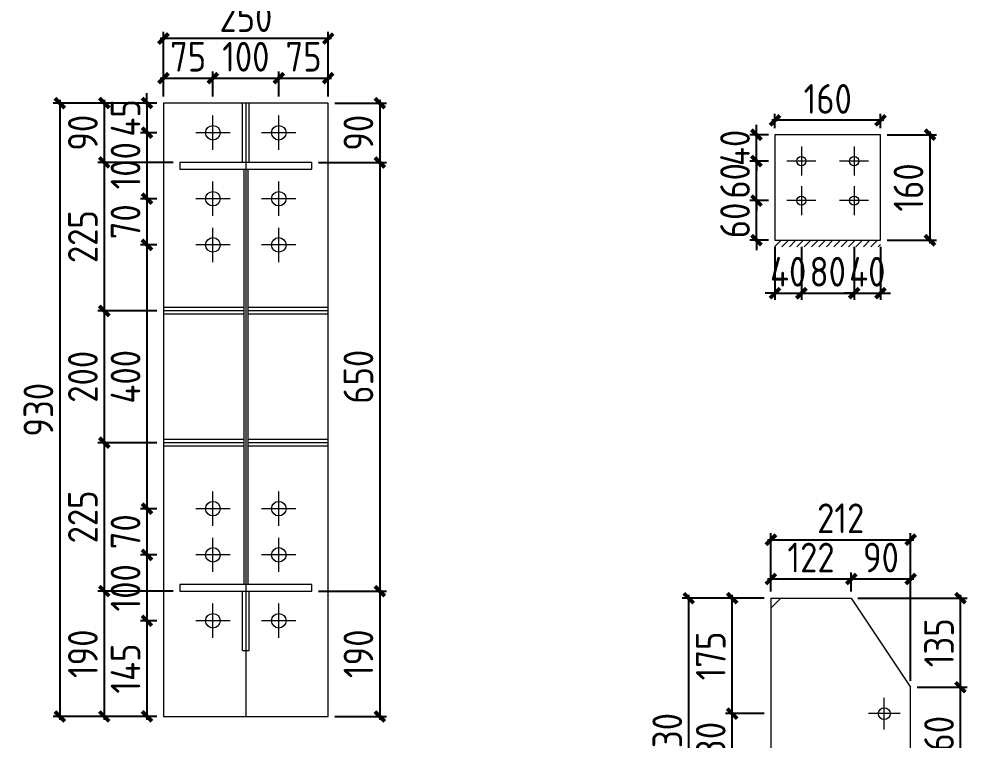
# Model space of a CAD drawing. Extents: x 485428 to 797698, y 56414 to 211814.
# Drawn here: x 679307 to 682183, y 130827 to 133014 of the extents above; entities that cross this region are included whole.
import ezdxf

# ---------------------------------------------------------------- set-up
doc = ezdxf.new("R2010")
doc.units = 0
doc.header["$LTSCALE"] = 1000
doc.header["$MEASUREMENT"] = 0
doc.styles.get("Standard").update_dxf_attribs({"font": 'gbenor.shx', "bigfont": 'gbcbig.shx'})
doc.dimstyles.get("Standard").update_dxf_attribs({"dimscale": 100, "dimtxt": 2, "dimasz": 0.4, "dimexe": 0.5, "dimexo": 1, "dimgap": 0.5, "dimtad": 1, "dimdec": 0, "dimzin": 0, "dimdsep": 46, "dimtxsty": 'Standard', "dimblk": 'ARCHTICK', "dimcen": 0.09, "dimadec": 0, "dimazin": 0, "dimtfac": 1, "dimtdec": 0, "dimtix": 1, "dimtmove": 2, "dimatfit": 3, "dimfxl": 1, "dimtolj": 1, "dimtzin": 0, "dimarcsym": 0})

# ---------------------------------------------------------------- blocks, each defined once
blk = doc.blocks.new('_ArchTick')
at = {"color": 0, "linetype": 'ByBlock', "const_width": 0.4}
blk.add_lwpolyline([(-0.5, -0.5), (0.5, 0.5)], dxfattribs=at)
blk = doc.blocks.new('*D598')
at = {"color": 3, "lineweight": -2}
for p, q in [((679745.7, 132778.5), (679745.7, 132854)), ((679895.7, 132778.5), (679895.7, 132854)), ((679735.7, 132834), (679905.7, 132834))]:
    blk.add_line(p, q, dxfattribs=at)
at = {"layer": 'Defpoints', "color": 0}
for p in [(679895.7, 132834), (679745.7, 132758.5), (679895.7, 132758.5)]:
    blk.add_point(p, dxfattribs=at)
at = {"color": 3, "lineweight": -2, "xscale": 30, "yscale": 30, "zscale": 30, "rotation": 180}
blk.add_blockref('_ArchTick', (679745.7, 132834), dxfattribs=at)
at = {"color": 3, "lineweight": -2, "xscale": 30, "yscale": 30, "zscale": 30}
blk.add_blockref('_ArchTick', (679895.7, 132834), dxfattribs=at)
at = {"color": 0, "lineweight": 15, "insert": (679820.7, 132899), "char_height": 90, "attachment_point": 5}
blk.add_mtext('\\A1;75', dxfattribs=at)
blk = doc.blocks.new('*D588')
at = {"color": 3, "lineweight": -2}
for p, q in [((679895.7, 132778.5), (679895.7, 132854)), ((680095.7, 132778.5), (680095.7, 132854)), ((679885.7, 132834), (680105.7, 132834))]:
    blk.add_line(p, q, dxfattribs=at)
at = {"layer": 'Defpoints', "color": 0}
for p in [(680095.7, 132834), (679895.7, 132758.5), (680095.7, 132758.5)]:
    blk.add_point(p, dxfattribs=at)
at = {"color": 3, "lineweight": -2, "xscale": 30, "yscale": 30, "zscale": 30, "rotation": 180}
blk.add_blockref('_ArchTick', (679895.7, 132834), dxfattribs=at)
at = {"color": 3, "lineweight": -2, "xscale": 30, "yscale": 30, "zscale": 30}
blk.add_blockref('_ArchTick', (680095.7, 132834), dxfattribs=at)
at = {"color": 0, "lineweight": 15, "insert": (679995.7, 132899), "char_height": 90, "attachment_point": 5}
blk.add_mtext('\\A1;100', dxfattribs=at)
blk = doc.blocks.new('*D599')
at = {"color": 3, "lineweight": -2}
for p, q in [((680095.7, 132778.5), (680095.7, 132854)), ((680245.7, 132778.5), (680245.7, 132854)), ((680085.7, 132834), (680255.7, 132834))]:
    blk.add_line(p, q, dxfattribs=at)
at = {"layer": 'Defpoints', "color": 0}
for p in [(680245.7, 132834), (680095.7, 132758.5), (680245.7, 132758.5)]:
    blk.add_point(p, dxfattribs=at)
at = {"color": 3, "lineweight": -2, "xscale": 30, "yscale": 30, "zscale": 30, "rotation": 180}
blk.add_blockref('_ArchTick', (680095.7, 132834), dxfattribs=at)
at = {"color": 3, "lineweight": -2, "xscale": 30, "yscale": 30, "zscale": 30}
blk.add_blockref('_ArchTick', (680245.7, 132834), dxfattribs=at)
at = {"color": 0, "lineweight": 15, "insert": (680170.7, 132899), "char_height": 90, "attachment_point": 5}
blk.add_mtext('\\A1;75', dxfattribs=at)
blk = doc.blocks.new('*D589')
at = {"color": 3, "lineweight": -2}
for p, q in [((679695.8, 132758.5), (679695.8, 132788.5)), ((679725.7, 132758.5), (679675.8, 132758.5)), ((679695.8, 132758.5), (679695.8, 132668.5)), ((679725.7, 132668.5), (679675.8, 132668.5)), ((679695.8, 132668.5), (679695.8, 132638.5))]:
    blk.add_line(p, q, dxfattribs=at)
at = {"layer": 'Defpoints', "color": 0}
for p in [(679745.7, 132758.5), (679695.8, 132668.5), (679745.7, 132668.5)]:
    blk.add_point(p, dxfattribs=at)
at = {"color": 3, "lineweight": -2, "xscale": 30, "yscale": 30, "zscale": 30}
for p, rotation in [((679695.8, 132758.5), 270), ((679695.8, 132668.5), 90)]:
    blk.add_blockref('_ArchTick', p, dxfattribs=dict(at, rotation=rotation))
at = {"color": 0, "lineweight": 15, "insert": (679630.8, 132713.5), "char_height": 90, "attachment_point": 5, "rotation": 90}
blk.add_mtext('\\A1;45', dxfattribs=at)
blk = doc.blocks.new('*D590')
at = {"color": 3, "lineweight": -2}
for p, q in [((679725.7, 132668.5), (679675.8, 132668.5)), ((679695.8, 132678.5), (679695.8, 132458.5)), ((679725.7, 132468.5), (679675.8, 132468.5))]:
    blk.add_line(p, q, dxfattribs=at)
at = {"layer": 'Defpoints', "color": 0}
for p in [(679745.7, 132668.5), (679695.8, 132468.5), (679745.7, 132468.5)]:
    blk.add_point(p, dxfattribs=at)
at = {"color": 3, "lineweight": -2, "xscale": 30, "yscale": 30, "zscale": 30}
for p, rotation in [((679695.8, 132668.5), 90), ((679695.8, 132468.5), 270)]:
    blk.add_blockref('_ArchTick', p, dxfattribs=dict(at, rotation=rotation))
at = {"color": 0, "lineweight": 15, "insert": (679630.8, 132568.5), "char_height": 90, "attachment_point": 5, "rotation": 90}
blk.add_mtext('\\A1;100', dxfattribs=at)
blk = doc.blocks.new('*D591')
at = {"color": 3, "lineweight": -2}
for p, q in [((679725.7, 132468.5), (679675.8, 132468.5)), ((679695.8, 132478.5), (679695.8, 132318.5)), ((679725.7, 132328.5), (679675.8, 132328.5))]:
    blk.add_line(p, q, dxfattribs=at)
at = {"layer": 'Defpoints', "color": 0}
for p in [(679745.7, 132468.5), (679695.8, 132328.5), (679745.7, 132328.5)]:
    blk.add_point(p, dxfattribs=at)
at = {"color": 3, "lineweight": -2, "xscale": 30, "yscale": 30, "zscale": 30}
for p, rotation in [((679695.8, 132468.5), 90), ((679695.8, 132328.5), 270)]:
    blk.add_blockref('_ArchTick', p, dxfattribs=dict(at, rotation=rotation))
at = {"color": 0, "lineweight": 15, "insert": (679630.8, 132398.5), "char_height": 90, "attachment_point": 5, "rotation": 90}
blk.add_mtext('\\A1;70', dxfattribs=at)
blk = doc.blocks.new('*D592')
at = {"color": 3, "lineweight": -2}
for p, q in [((679725.7, 132328.5), (679675.8, 132328.5)), ((679695.8, 132338.5), (679695.8, 131518.5)), ((679725.7, 131528.5), (679675.8, 131528.5))]:
    blk.add_line(p, q, dxfattribs=at)
at = {"layer": 'Defpoints', "color": 0}
for p in [(679745.7, 132328.5), (679695.8, 131528.5), (679745.7, 131528.5)]:
    blk.add_point(p, dxfattribs=at)
at = {"color": 3, "lineweight": -2, "xscale": 30, "yscale": 30, "zscale": 30}
for p, rotation in [((679695.8, 132328.5), 90), ((679695.8, 131528.5), 270)]:
    blk.add_blockref('_ArchTick', p, dxfattribs=dict(at, rotation=rotation))
at = {"color": 0, "lineweight": 15, "insert": (679630.8, 131928.5), "char_height": 90, "attachment_point": 5, "rotation": 90}
blk.add_mtext('\\A1;400', dxfattribs=at)
blk = doc.blocks.new('*D593')
at = {"color": 3, "lineweight": -2}
for p, q in [((679725.7, 131528.5), (679675.8, 131528.5)), ((679695.8, 131538.5), (679695.8, 131378.5)), ((679725.7, 131388.5), (679675.8, 131388.5))]:
    blk.add_line(p, q, dxfattribs=at)
at = {"layer": 'Defpoints', "color": 0}
for p in [(679745.7, 131528.5), (679695.8, 131388.5), (679745.7, 131388.5)]:
    blk.add_point(p, dxfattribs=at)
at = {"color": 3, "lineweight": -2, "xscale": 30, "yscale": 30, "zscale": 30}
for p, rotation in [((679695.8, 131528.5), 90), ((679695.8, 131388.5), 270)]:
    blk.add_blockref('_ArchTick', p, dxfattribs=dict(at, rotation=rotation))
at = {"color": 0, "lineweight": 15, "insert": (679630.8, 131458.5), "char_height": 90, "attachment_point": 5, "rotation": 90}
blk.add_mtext('\\A1;70', dxfattribs=at)
blk = doc.blocks.new('*D594')
at = {"color": 3, "lineweight": -2}
for p, q in [((679725.7, 131388.5), (679675.8, 131388.5)), ((679695.8, 131398.5), (679695.8, 131178.5)), ((679725.7, 131188.5), (679675.8, 131188.5))]:
    blk.add_line(p, q, dxfattribs=at)
at = {"layer": 'Defpoints', "color": 0}
for p in [(679745.7, 131388.5), (679695.8, 131188.5), (679745.7, 131188.5)]:
    blk.add_point(p, dxfattribs=at)
at = {"color": 3, "lineweight": -2, "xscale": 30, "yscale": 30, "zscale": 30}
for p, rotation in [((679695.8, 131388.5), 90), ((679695.8, 131188.5), 270)]:
    blk.add_blockref('_ArchTick', p, dxfattribs=dict(at, rotation=rotation))
at = {"color": 0, "lineweight": 15, "insert": (679630.8, 131288.5), "char_height": 90, "attachment_point": 5, "rotation": 90}
blk.add_mtext('\\A1;100', dxfattribs=at)
blk = doc.blocks.new('*D600')
at = {"color": 3, "lineweight": -2}
for p, q in [((679725.7, 131188.5), (679675.8, 131188.5)), ((679695.8, 131198.5), (679695.8, 130888.5)), ((679725.7, 130898.5), (679675.8, 130898.5))]:
    blk.add_line(p, q, dxfattribs=at)
at = {"layer": 'Defpoints', "color": 0}
for p in [(679745.7, 131188.5), (679695.8, 130898.5), (679745.7, 130898.5)]:
    blk.add_point(p, dxfattribs=at)
at = {"color": 3, "lineweight": -2, "xscale": 30, "yscale": 30, "zscale": 30}
for p, rotation in [((679695.8, 131188.5), 90), ((679695.8, 130898.5), 270)]:
    blk.add_blockref('_ArchTick', p, dxfattribs=dict(at, rotation=rotation))
at = {"color": 0, "lineweight": 15, "insert": (679630.8, 131043.5), "char_height": 90, "attachment_point": 5, "rotation": 90}
blk.add_mtext('\\A1;145', dxfattribs=at)
blk = doc.blocks.new('*D601')
at = {"color": 3, "lineweight": -2}
for p, q in [((679725.7, 132758.5), (679546.3, 132758.5)), ((679566.3, 132768.5), (679566.3, 132568.5)), ((679775.7, 132578.5), (679546.3, 132578.5))]:
    blk.add_line(p, q, dxfattribs=at)
at = {"layer": 'Defpoints', "color": 0}
for p in [(679745.7, 132758.5), (679566.3, 132578.5), (679795.7, 132578.5)]:
    blk.add_point(p, dxfattribs=at)
at = {"color": 3, "lineweight": -2, "xscale": 30, "yscale": 30, "zscale": 30}
for p, rotation in [((679566.3, 132758.5), 90), ((679566.3, 132578.5), 270)]:
    blk.add_blockref('_ArchTick', p, dxfattribs=dict(at, rotation=rotation))
at = {"color": 0, "lineweight": 15, "insert": (679501.3, 132668.5), "char_height": 90, "attachment_point": 5, "rotation": 90}
blk.add_mtext('\\A1;90', dxfattribs=at)
blk = doc.blocks.new('*D602')
at = {"color": 3, "lineweight": -2}
for p, q in [((679566.3, 132588.5), (679566.3, 132118.5)), ((679775.7, 132578.5), (679546.3, 132578.5)), ((679725.7, 132128.5), (679546.3, 132128.5))]:
    blk.add_line(p, q, dxfattribs=at)
at = {"layer": 'Defpoints', "color": 0}
for p in [(679795.7, 132578.5), (679566.3, 132128.5), (679745.7, 132128.5)]:
    blk.add_point(p, dxfattribs=at)
at = {"color": 3, "lineweight": -2, "xscale": 30, "yscale": 30, "zscale": 30}
for p, rotation in [((679566.3, 132578.5), 90), ((679566.3, 132128.5), 270)]:
    blk.add_blockref('_ArchTick', p, dxfattribs=dict(at, rotation=rotation))
at = {"color": 0, "lineweight": 15, "insert": (679501.3, 132353.5), "char_height": 90, "attachment_point": 5, "rotation": 90}
blk.add_mtext('\\A1;225', dxfattribs=at)
blk = doc.blocks.new('*D603')
at = {"color": 3, "lineweight": -2}
for p, q in [((679725.7, 132128.5), (679546.3, 132128.5)), ((679566.3, 132138.5), (679566.3, 131718.5)), ((679725.7, 131728.5), (679546.3, 131728.5))]:
    blk.add_line(p, q, dxfattribs=at)
at = {"layer": 'Defpoints', "color": 0}
for p in [(679745.7, 132128.5), (679566.3, 131728.5), (679745.7, 131728.5)]:
    blk.add_point(p, dxfattribs=at)
at = {"color": 3, "lineweight": -2, "xscale": 30, "yscale": 30, "zscale": 30}
for p, rotation in [((679566.3, 132128.5), 90), ((679566.3, 131728.5), 270)]:
    blk.add_blockref('_ArchTick', p, dxfattribs=dict(at, rotation=rotation))
at = {"color": 0, "lineweight": 15, "insert": (679501.3, 131928.5), "char_height": 90, "attachment_point": 5, "rotation": 90}
blk.add_mtext('\\A1;200', dxfattribs=at)
blk = doc.blocks.new('*D604')
at = {"color": 3, "lineweight": -2}
for p, q in [((679725.7, 131728.5), (679546.3, 131728.5)), ((679566.3, 131738.5), (679566.3, 131268.5)), ((679775.7, 131278.5), (679546.3, 131278.5))]:
    blk.add_line(p, q, dxfattribs=at)
at = {"layer": 'Defpoints', "color": 0}
for p in [(679745.7, 131728.5), (679566.3, 131278.5), (679795.7, 131278.5)]:
    blk.add_point(p, dxfattribs=at)
at = {"color": 3, "lineweight": -2, "xscale": 30, "yscale": 30, "zscale": 30}
for p, rotation in [((679566.3, 131728.5), 90), ((679566.3, 131278.5), 270)]:
    blk.add_blockref('_ArchTick', p, dxfattribs=dict(at, rotation=rotation))
at = {"color": 0, "lineweight": 15, "insert": (679501.3, 131503.5), "char_height": 90, "attachment_point": 5, "rotation": 90}
blk.add_mtext('\\A1;225', dxfattribs=at)
blk = doc.blocks.new('*D605')
at = {"color": 3, "lineweight": -2}
for p, q in [((679566.3, 131288.5), (679566.3, 130888.5)), ((679775.7, 131278.5), (679546.3, 131278.5)), ((679725.7, 130898.5), (679546.3, 130898.5))]:
    blk.add_line(p, q, dxfattribs=at)
at = {"layer": 'Defpoints', "color": 0}
for p in [(679795.7, 131278.5), (679566.3, 130898.5), (679745.7, 130898.5)]:
    blk.add_point(p, dxfattribs=at)
at = {"color": 3, "lineweight": -2, "xscale": 30, "yscale": 30, "zscale": 30}
for p, rotation in [((679566.3, 131278.5), 90), ((679566.3, 130898.5), 270)]:
    blk.add_blockref('_ArchTick', p, dxfattribs=dict(at, rotation=rotation))
at = {"color": 0, "lineweight": 15, "insert": (679501.3, 131088.5), "char_height": 90, "attachment_point": 5, "rotation": 90}
blk.add_mtext('\\A1;190', dxfattribs=at)
blk = doc.blocks.new('*D606')
at = {"color": 3, "lineweight": -2}
for p, q in [((679725.7, 132758.5), (679411.5, 132758.5)), ((679431.5, 132768.5), (679431.5, 130888.5)), ((679725.7, 130898.5), (679411.5, 130898.5))]:
    blk.add_line(p, q, dxfattribs=at)
at = {"layer": 'Defpoints', "color": 0}
for p in [(679745.7, 132758.5), (679431.5, 130898.5), (679745.7, 130898.5)]:
    blk.add_point(p, dxfattribs=at)
at = {"color": 3, "lineweight": -2, "xscale": 30, "yscale": 30, "zscale": 30}
for p, rotation in [((679431.5, 132758.5), 90), ((679431.5, 130898.5), 270)]:
    blk.add_blockref('_ArchTick', p, dxfattribs=dict(at, rotation=rotation))
at = {"color": 0, "lineweight": 15, "insert": (679366.5, 131828.5), "char_height": 90, "attachment_point": 5, "rotation": 90}
blk.add_mtext('\\A1;930', dxfattribs=at)
blk = doc.blocks.new('*D607')
at = {"color": 3, "lineweight": -2}
for p, q in [((680255.7, 132954.1), (679735.7, 132954.1)), ((679745.7, 132778.5), (679745.7, 132974.1)), ((680245.7, 132778.5), (680245.7, 132974.1))]:
    blk.add_line(p, q, dxfattribs=at)
at = {"layer": 'Defpoints', "color": 0}
for p in [(679745.7, 132954.1), (679745.7, 132758.5), (680245.7, 132758.5)]:
    blk.add_point(p, dxfattribs=at)
at = {"color": 3, "lineweight": -2, "xscale": 30, "yscale": 30, "zscale": 30, "rotation": 180}
blk.add_blockref('_ArchTick', (679745.7, 132954.1), dxfattribs=at)
at = {"color": 3, "lineweight": -2, "xscale": 30, "yscale": 30, "zscale": 30}
blk.add_blockref('_ArchTick', (680245.7, 132954.1), dxfattribs=at)
at = {"color": 0, "lineweight": 15, "insert": (679995.7, 133019.1), "char_height": 90, "attachment_point": 5}
blk.add_mtext('\\A1;250', dxfattribs=at)
blk = doc.blocks.new('*D635')
at = {"color": 3, "lineweight": -2}
for p, q in [((681600.8, 132322.6), (681600.8, 132162)), ((681680.8, 132322.6), (681680.8, 132162)), ((681600.8, 132182), (681570.8, 132182)), ((681600.8, 132182), (681680.8, 132182)), ((681680.8, 132182), (681710.8, 132182))]:
    blk.add_line(p, q, dxfattribs=at)
at = {"layer": 'Defpoints', "color": 0}
for p in [(681600.8, 132342.6), (681680.8, 132342.6), (681680.8, 132182)]:
    blk.add_point(p, dxfattribs=at)
at = {"color": 3, "lineweight": -2, "xscale": 30, "yscale": 30, "zscale": 30}
blk.add_blockref('_ArchTick', (681600.8, 132182), dxfattribs=at)
at = {"color": 3, "lineweight": -2, "xscale": 30, "yscale": 30, "zscale": 30, "rotation": 180}
blk.add_blockref('_ArchTick', (681680.8, 132182), dxfattribs=at)
at = {"color": 0, "lineweight": 15, "insert": (681640.8, 132247), "char_height": 90, "attachment_point": 5}
blk.add_mtext('\\A1;40', dxfattribs=at)
blk = doc.blocks.new('*D621')
at = {"color": 3, "lineweight": -2}
for p, q in [((681680.8, 132322.6), (681680.8, 132162)), ((681840.8, 132322.6), (681840.8, 132162)), ((681670.8, 132182), (681850.8, 132182))]:
    blk.add_line(p, q, dxfattribs=at)
at = {"layer": 'Defpoints', "color": 0}
for p in [(681680.8, 132342.6), (681840.8, 132342.6), (681840.8, 132182)]:
    blk.add_point(p, dxfattribs=at)
at = {"color": 3, "lineweight": -2, "xscale": 30, "yscale": 30, "zscale": 30, "rotation": 180}
blk.add_blockref('_ArchTick', (681680.8, 132182), dxfattribs=at)
at = {"color": 3, "lineweight": -2, "xscale": 30, "yscale": 30, "zscale": 30}
blk.add_blockref('_ArchTick', (681840.8, 132182), dxfattribs=at)
at = {"color": 0, "lineweight": 15, "insert": (681760.8, 132247), "char_height": 90, "attachment_point": 5}
blk.add_mtext('\\A1;80', dxfattribs=at)
blk = doc.blocks.new('*D622')
at = {"color": 3, "lineweight": -2}
for p, q in [((681840.8, 132322.6), (681840.8, 132162)), ((681920.8, 132322.6), (681920.8, 132162)), ((681840.8, 132182), (681810.8, 132182)), ((681840.8, 132182), (681920.8, 132182)), ((681920.8, 132182), (681950.8, 132182))]:
    blk.add_line(p, q, dxfattribs=at)
at = {"layer": 'Defpoints', "color": 0}
for p in [(681840.8, 132342.6), (681920.8, 132342.6), (681920.8, 132182)]:
    blk.add_point(p, dxfattribs=at)
at = {"color": 3, "lineweight": -2, "xscale": 30, "yscale": 30, "zscale": 30}
blk.add_blockref('_ArchTick', (681840.8, 132182), dxfattribs=at)
at = {"color": 3, "lineweight": -2, "xscale": 30, "yscale": 30, "zscale": 30, "rotation": 180}
blk.add_blockref('_ArchTick', (681920.8, 132182), dxfattribs=at)
at = {"color": 0, "lineweight": 15, "insert": (681880.8, 132247), "char_height": 90, "attachment_point": 5}
blk.add_mtext('\\A1;40', dxfattribs=at)
blk = doc.blocks.new('*D623')
at = {"color": 3, "lineweight": -2}
for p, q in [((681544.6, 132462.6), (681544.6, 132492.6)), ((681580.8, 132462.6), (681524.6, 132462.6)), ((681544.6, 132342.6), (681544.6, 132462.6)), ((681580.8, 132342.6), (681524.6, 132342.6)), ((681544.6, 132342.6), (681544.6, 132312.6))]:
    blk.add_line(p, q, dxfattribs=at)
at = {"layer": 'Defpoints', "color": 0}
for p in [(681544.6, 132462.6), (681600.8, 132462.6), (681600.8, 132342.6)]:
    blk.add_point(p, dxfattribs=at)
at = {"color": 3, "lineweight": -2, "xscale": 30, "yscale": 30, "zscale": 30}
for p, rotation in [((681544.6, 132462.6), 270), ((681544.6, 132342.6), 90)]:
    blk.add_blockref('_ArchTick', p, dxfattribs=dict(at, rotation=rotation))
at = {"color": 0, "lineweight": 15, "insert": (681479.6, 132402.6), "char_height": 90, "attachment_point": 5, "rotation": 90}
blk.add_mtext('\\A1;60', dxfattribs=at)
blk = doc.blocks.new('*D624')
at = {"color": 3, "lineweight": -2}
for p, q in [((681544.6, 132582.6), (681544.6, 132612.6)), ((681580.8, 132582.6), (681524.6, 132582.6)), ((681544.6, 132462.6), (681544.6, 132582.6)), ((681580.8, 132462.6), (681524.6, 132462.6)), ((681544.6, 132462.6), (681544.6, 132432.6))]:
    blk.add_line(p, q, dxfattribs=at)
at = {"layer": 'Defpoints', "color": 0}
for p in [(681544.6, 132582.6), (681600.8, 132582.6), (681600.8, 132462.6)]:
    blk.add_point(p, dxfattribs=at)
at = {"color": 3, "lineweight": -2, "xscale": 30, "yscale": 30, "zscale": 30}
for p, rotation in [((681544.6, 132582.6), 270), ((681544.6, 132462.6), 90)]:
    blk.add_blockref('_ArchTick', p, dxfattribs=dict(at, rotation=rotation))
at = {"color": 0, "lineweight": 15, "insert": (681479.6, 132522.6), "char_height": 90, "attachment_point": 5, "rotation": 90}
blk.add_mtext('\\A1;60', dxfattribs=at)
blk = doc.blocks.new('*D636')
at = {"color": 3, "lineweight": -2}
for p, q in [((681544.6, 132662.6), (681544.6, 132692.6)), ((681580.8, 132662.6), (681524.6, 132662.6)), ((681544.6, 132582.6), (681544.6, 132662.6)), ((681580.8, 132582.6), (681524.6, 132582.6)), ((681544.6, 132582.6), (681544.6, 132552.6))]:
    blk.add_line(p, q, dxfattribs=at)
at = {"layer": 'Defpoints', "color": 0}
for p in [(681544.6, 132662.6), (681600.8, 132662.6), (681600.8, 132582.6)]:
    blk.add_point(p, dxfattribs=at)
at = {"color": 3, "lineweight": -2, "xscale": 30, "yscale": 30, "zscale": 30}
for p, rotation in [((681544.6, 132662.6), 270), ((681544.6, 132582.6), 90)]:
    blk.add_blockref('_ArchTick', p, dxfattribs=dict(at, rotation=rotation))
at = {"color": 0, "lineweight": 15, "insert": (681479.6, 132622.6), "char_height": 90, "attachment_point": 5, "rotation": 90}
blk.add_mtext('\\A1;40', dxfattribs=at)
blk = doc.blocks.new('*D637')
at = {"color": 3, "lineweight": -2}
for p, q in [((681600.8, 132682.6), (681600.8, 132726.2)), ((681920.8, 132682.6), (681920.8, 132726.2)), ((681930.8, 132706.2), (681590.8, 132706.2))]:
    blk.add_line(p, q, dxfattribs=at)
at = {"layer": 'Defpoints', "color": 0}
for p in [(681600.8, 132706.2), (681600.8, 132662.6), (681920.8, 132662.6)]:
    blk.add_point(p, dxfattribs=at)
at = {"color": 3, "lineweight": -2, "xscale": 30, "yscale": 30, "zscale": 30, "rotation": 180}
blk.add_blockref('_ArchTick', (681600.8, 132706.2), dxfattribs=at)
at = {"color": 3, "lineweight": -2, "xscale": 30, "yscale": 30, "zscale": 30}
blk.add_blockref('_ArchTick', (681920.8, 132706.2), dxfattribs=at)
at = {"color": 0, "lineweight": 15, "insert": (681760.8, 132771.2), "char_height": 90, "attachment_point": 5}
blk.add_mtext('\\A1;160', dxfattribs=at)
blk = doc.blocks.new('*D625')
at = {"color": 3, "lineweight": -2}
for p, q in [((682070.8, 132672.6), (682070.8, 132332.6)), ((681940.8, 132662.6), (682090.8, 132662.6)), ((681940.8, 132342.6), (682090.8, 132342.6))]:
    blk.add_line(p, q, dxfattribs=at)
at = {"layer": 'Defpoints', "color": 0}
for p in [(681920.8, 132662.6), (681920.8, 132342.6), (682070.8, 132342.6)]:
    blk.add_point(p, dxfattribs=at)
at = {"color": 3, "lineweight": -2, "xscale": 30, "yscale": 30, "zscale": 30}
for p, rotation in [((682070.8, 132662.6), 90), ((682070.8, 132342.6), 270)]:
    blk.add_blockref('_ArchTick', p, dxfattribs=dict(at, rotation=rotation))
at = {"color": 0, "lineweight": 15, "insert": (682005.8, 132502.6), "char_height": 90, "attachment_point": 5, "rotation": 90}
blk.add_mtext('\\A1;160', dxfattribs=at)
blk = doc.blocks.new('*D618')
at = {"color": 3, "lineweight": -2}
for p, q in [((681470.9, 130736.9), (681470.9, 130916.9)), ((681568.2, 130906.9), (681450.9, 130906.9)), ((681568.2, 130746.9), (681450.9, 130746.9))]:
    blk.add_line(p, q, dxfattribs=at)
at = {"layer": 'Defpoints', "color": 0}
for p in [(681470.9, 130906.9), (681588.2, 130906.9), (681588.2, 130746.9)]:
    blk.add_point(p, dxfattribs=at)
at = {"color": 3, "lineweight": -2, "xscale": 30, "yscale": 30, "zscale": 30}
for p, rotation in [((681470.9, 130906.9), 90), ((681470.9, 130746.9), 270)]:
    blk.add_blockref('_ArchTick', p, dxfattribs=dict(at, rotation=rotation))
at = {"color": 0, "lineweight": 15, "insert": (681405.9, 130826.9), "char_height": 90, "attachment_point": 5, "rotation": 90}
blk.add_mtext('\\A1;80', dxfattribs=at)
blk = doc.blocks.new('*D627')
at = {"color": 3, "lineweight": -2}
for p, q in [((681568.2, 131256.9), (681450.9, 131256.9)), ((681470.9, 130896.9), (681470.9, 131266.9)), ((681568.2, 130906.9), (681450.9, 130906.9))]:
    blk.add_line(p, q, dxfattribs=at)
at = {"layer": 'Defpoints', "color": 0}
for p in [(681470.9, 131256.9), (681588.2, 131256.9), (681588.2, 130906.9)]:
    blk.add_point(p, dxfattribs=at)
at = {"color": 3, "lineweight": -2, "xscale": 30, "yscale": 30, "zscale": 30}
for p, rotation in [((681470.9, 131256.9), 90), ((681470.9, 130906.9), 270)]:
    blk.add_blockref('_ArchTick', p, dxfattribs=dict(at, rotation=rotation))
at = {"color": 0, "lineweight": 15, "insert": (681405.9, 131081.9), "char_height": 90, "attachment_point": 5, "rotation": 90}
blk.add_mtext('\\A1;175', dxfattribs=at)
blk = doc.blocks.new('*D628')
at = {"color": 3, "lineweight": -2}
for p, q in [((681578.2, 131315.3), (681842.2, 131315.3)), ((681588.2, 131276.9), (681588.2, 131335.3)), ((681832.2, 131276.9), (681832.2, 131335.3))]:
    blk.add_line(p, q, dxfattribs=at)
at = {"layer": 'Defpoints', "color": 0}
for p in [(681832.2, 131315.3), (681588.2, 131256.9), (681832.2, 131256.9)]:
    blk.add_point(p, dxfattribs=at)
at = {"color": 3, "lineweight": -2, "xscale": 30, "yscale": 30, "zscale": 30, "rotation": 180}
blk.add_blockref('_ArchTick', (681588.2, 131315.3), dxfattribs=at)
at = {"color": 3, "lineweight": -2, "xscale": 30, "yscale": 30, "zscale": 30}
blk.add_blockref('_ArchTick', (681832.2, 131315.3), dxfattribs=at)
at = {"color": 0, "lineweight": 15, "insert": (681710.2, 131380.3), "char_height": 90, "attachment_point": 5}
blk.add_mtext('\\A1;122', dxfattribs=at)
blk = doc.blocks.new('*D629')
at = {"color": 3, "lineweight": -2}
for p, q in [((681822.2, 131315.3), (682022.2, 131315.3)), ((681832.2, 131276.9), (681832.2, 131335.3)), ((682012.2, 131006.9), (682012.2, 131335.3))]:
    blk.add_line(p, q, dxfattribs=at)
at = {"layer": 'Defpoints', "color": 0}
for p in [(682012.2, 131315.3), (681832.2, 131256.9), (682012.2, 130986.9)]:
    blk.add_point(p, dxfattribs=at)
at = {"color": 3, "lineweight": -2, "xscale": 30, "yscale": 30, "zscale": 30, "rotation": 180}
blk.add_blockref('_ArchTick', (681832.2, 131315.3), dxfattribs=at)
at = {"color": 3, "lineweight": -2, "xscale": 30, "yscale": 30, "zscale": 30}
blk.add_blockref('_ArchTick', (682012.2, 131315.3), dxfattribs=at)
at = {"color": 0, "lineweight": 15, "insert": (681922.2, 131380.3), "char_height": 90, "attachment_point": 5}
blk.add_mtext('\\A1;90', dxfattribs=at)
blk = doc.blocks.new('*D631')
at = {"color": 3, "lineweight": -2}
for p, q in [((681578.2, 131434.4), (682022.2, 131434.4)), ((681588.2, 131276.9), (681588.2, 131454.4)), ((682012.2, 131006.9), (682012.2, 131454.4))]:
    blk.add_line(p, q, dxfattribs=at)
at = {"layer": 'Defpoints', "color": 0}
for p in [(682012.2, 131434.4), (681588.2, 131256.9), (682012.2, 130986.9)]:
    blk.add_point(p, dxfattribs=at)
at = {"color": 3, "lineweight": -2, "xscale": 30, "yscale": 30, "zscale": 30, "rotation": 180}
blk.add_blockref('_ArchTick', (681588.2, 131434.4), dxfattribs=at)
at = {"color": 3, "lineweight": -2, "xscale": 30, "yscale": 30, "zscale": 30}
blk.add_blockref('_ArchTick', (682012.2, 131434.4), dxfattribs=at)
at = {"color": 0, "lineweight": 15, "insert": (681800.2, 131499.4), "char_height": 90, "attachment_point": 5}
blk.add_mtext('\\A1;212', dxfattribs=at)
blk = doc.blocks.new('*D632')
at = {"color": 3, "lineweight": -2}
for p, q in [((681568.2, 131256.9), (681319.1, 131256.9)), ((681339.1, 130386.9), (681339.1, 131266.9)), ((681568.2, 130396.9), (681319.1, 130396.9))]:
    blk.add_line(p, q, dxfattribs=at)
at = {"layer": 'Defpoints', "color": 0}
for p in [(681339.1, 131256.9), (681588.2, 131256.9), (681588.2, 130396.9)]:
    blk.add_point(p, dxfattribs=at)
at = {"color": 3, "lineweight": -2, "xscale": 30, "yscale": 30, "zscale": 30}
for p, rotation in [((681339.1, 131256.9), 90), ((681339.1, 130396.9), 270)]:
    blk.add_blockref('_ArchTick', p, dxfattribs=dict(at, rotation=rotation))
at = {"color": 0, "lineweight": 15, "insert": (681274.1, 130826.9), "char_height": 90, "attachment_point": 5, "rotation": 90}
blk.add_mtext('\\A1;430', dxfattribs=at)
blk = doc.blocks.new('*D634')
at = {"color": 3, "lineweight": -2}
for p, q in [((682032.2, 130986.9), (682183.4, 130986.9)), ((682163.4, 130656.9), (682163.4, 130996.9)), ((682032.2, 130666.9), (682183.4, 130666.9))]:
    blk.add_line(p, q, dxfattribs=at)
at = {"layer": 'Defpoints', "color": 0}
for p in [(682012.2, 130986.9), (682163.4, 130986.9), (682012.2, 130666.9)]:
    blk.add_point(p, dxfattribs=at)
at = {"color": 3, "lineweight": -2, "xscale": 30, "yscale": 30, "zscale": 30}
for p, rotation in [((682163.4, 130986.9), 90), ((682163.4, 130666.9), 270)]:
    blk.add_blockref('_ArchTick', p, dxfattribs=dict(at, rotation=rotation))
at = {"color": 0, "lineweight": 15, "insert": (682098.4, 130826.9), "char_height": 90, "attachment_point": 5, "rotation": 90}
blk.add_mtext('\\A1;160', dxfattribs=at)
blk = doc.blocks.new('*D620')
at = {"color": 3, "lineweight": -2}
for p, q in [((681852.2, 131256.9), (682183.4, 131256.9)), ((682163.4, 130976.9), (682163.4, 131266.9)), ((682032.2, 130986.9), (682183.4, 130986.9))]:
    blk.add_line(p, q, dxfattribs=at)
at = {"layer": 'Defpoints', "color": 0}
for p in [(681832.2, 131256.9), (682163.4, 131256.9), (682012.2, 130986.9)]:
    blk.add_point(p, dxfattribs=at)
at = {"color": 3, "lineweight": -2, "xscale": 30, "yscale": 30, "zscale": 30}
for p, rotation in [((682163.4, 131256.9), 90), ((682163.4, 130986.9), 270)]:
    blk.add_blockref('_ArchTick', p, dxfattribs=dict(at, rotation=rotation))
at = {"color": 0, "lineweight": 15, "insert": (682098.4, 131121.9), "char_height": 90, "attachment_point": 5, "rotation": 90}
blk.add_mtext('\\A1;135', dxfattribs=at)
blk = doc.blocks.new('*D3323')
at = {"color": 3, "lineweight": -2}
for p, q in [((680265.7, 132758.5), (680422.2, 132758.5)), ((680402.2, 132768.5), (680402.2, 132568.5)), ((680215.7, 132578.5), (680422.2, 132578.5))]:
    blk.add_line(p, q, dxfattribs=at)
at = {"layer": 'Defpoints', "color": 0}
for p in [(680245.7, 132758.5), (680195.7, 132578.5), (680402.2, 132578.5)]:
    blk.add_point(p, dxfattribs=at)
at = {"color": 3, "lineweight": -2, "xscale": 30, "yscale": 30, "zscale": 30}
for p, rotation in [((680402.2, 132758.5), 90), ((680402.2, 132578.5), 270)]:
    blk.add_blockref('_ArchTick', p, dxfattribs=dict(at, rotation=rotation))
at = {"color": 0, "lineweight": 15, "insert": (680337.2, 132668.5), "char_height": 90, "attachment_point": 5, "rotation": 90}
blk.add_mtext('\\A1;90', dxfattribs=at)
blk = doc.blocks.new('*D3324')
at = {"color": 3, "lineweight": -2}
for p, q in [((680402.2, 132588.5), (680402.2, 131268.5)), ((680215.7, 132578.5), (680422.2, 132578.5)), ((680215.7, 131278.5), (680422.2, 131278.5))]:
    blk.add_line(p, q, dxfattribs=at)
at = {"layer": 'Defpoints', "color": 0}
for p in [(680195.7, 132578.5), (680195.7, 131278.5), (680402.2, 131278.5)]:
    blk.add_point(p, dxfattribs=at)
at = {"color": 3, "lineweight": -2, "xscale": 30, "yscale": 30, "zscale": 30}
for p, rotation in [((680402.2, 132578.5), 90), ((680402.2, 131278.5), 270)]:
    blk.add_blockref('_ArchTick', p, dxfattribs=dict(at, rotation=rotation))
at = {"color": 0, "lineweight": 15, "insert": (680337.2, 131928.5), "char_height": 90, "attachment_point": 5, "rotation": 90}
blk.add_mtext('\\A1;650', dxfattribs=at)
blk = doc.blocks.new('*D3325')
at = {"color": 3, "lineweight": -2}
for p, q in [((680402.2, 131288.5), (680402.2, 130888.5)), ((680215.7, 131278.5), (680422.2, 131278.5)), ((680265.7, 130898.5), (680422.2, 130898.5))]:
    blk.add_line(p, q, dxfattribs=at)
at = {"layer": 'Defpoints', "color": 0}
for p in [(680195.7, 131278.5), (680245.7, 130898.5), (680402.2, 130898.5)]:
    blk.add_point(p, dxfattribs=at)
at = {"color": 3, "lineweight": -2, "xscale": 30, "yscale": 30, "zscale": 30}
for p, rotation in [((680402.2, 131278.5), 90), ((680402.2, 130898.5), 270)]:
    blk.add_blockref('_ArchTick', p, dxfattribs=dict(at, rotation=rotation))
at = {"color": 0, "lineweight": 15, "insert": (680337.2, 131088.5), "char_height": 90, "attachment_point": 5, "rotation": 90}
blk.add_mtext('\\A1;190', dxfattribs=at)

msp = doc.modelspace()

# ---------------------------------------------------------------- hatches: boundary and pattern name
at = {"lineweight": 15}
h = msp.add_hatch(dxfattribs=at)
h.set_pattern_fill('ANSI31', color=256, scale=10, style=0)
h.set_pattern_definition([(45, (199016.023, -62960.036), (-11.22532015, 11.22532015), [])])
h.paths.add_polyline_path([(681920.8, 132342.6), (681910.5, 132342.6), (681920.8, 132329.2)], flags=17)
h.paths.add_polyline_path([(681910.5, 132342.6), (681600.8, 132342.6), (681600.8, 132322.6), (681920.8, 132322.6), (681920.8, 132329.2)])

# ---------------------------------------------------------------- linework, layer by layer
for p, q in [((679745.7, 132758.5), (679745.7, 130898.5)), ((680245.7, 132758.5), (679745.7, 132758.5)), ((680245.7, 130898.5), (680245.7, 132758.5)), ((679895.7, 132616.5), (679895.7, 132720.5)), ((680095.7, 132616.5), (680095.7, 132720.5)), ((679947.7, 132668.5), (679843.7, 132668.5)), ((680147.7, 132668.5), (680043.7, 132668.5)), ((681600.8, 132662.6), (681600.8, 132342.6)), ((681920.8, 132662.6), (681600.8, 132662.6)), ((681920.8, 132342.6), (681920.8, 132662.6)), ((681680.8, 132626.6), (681680.8, 132538.6)), ((681840.8, 132626.6), (681840.8, 132538.6)), ((681724.8, 132582.6), (681636.8, 132582.6)), ((681884.8, 132582.6), (681796.8, 132582.6)), ((679895.7, 132416.5), (679895.7, 132520.5)), ((680095.7, 132416.5), (680095.7, 132520.5)), ((681680.8, 132506.6), (681680.8, 132418.6)), ((681840.8, 132506.6), (681840.8, 132418.6)), ((679947.7, 132468.5), (679843.7, 132468.5)), ((680147.7, 132468.5), (680043.7, 132468.5)), ((681724.8, 132462.6), (681636.8, 132462.6)), ((681884.8, 132462.6), (681796.8, 132462.6)), ((679895.7, 132276.5), (679895.7, 132380.5)), ((680095.7, 132276.5), (680095.7, 132380.5)), ((679947.7, 132328.5), (679843.7, 132328.5)), ((680147.7, 132328.5), (680043.7, 132328.5)), ((681600.8, 132342.6), (681920.8, 132342.6)), ((679895.7, 131476.5), (679895.7, 131580.5)), ((680095.7, 131476.5), (680095.7, 131580.5)), ((679947.7, 131528.5), (679843.7, 131528.5)), ((680147.7, 131528.5), (680043.7, 131528.5)), ((679895.7, 131336.5), (679895.7, 131440.5)), ((680095.7, 131336.5), (680095.7, 131440.5)), ((679947.7, 131388.5), (679843.7, 131388.5)), ((680147.7, 131388.5), (680043.7, 131388.5)), ((681588.2, 131256.9), (681588.2, 130396.9)), ((681588.2, 131256.9), (681832.2, 131256.9)), ((681618.2, 131256.9), (681588.2, 131226.9)), ((681832.2, 131256.9), (682012.2, 130986.9)), ((679895.7, 131136.5), (679895.7, 131240.5)), ((680095.7, 131136.5), (680095.7, 131240.5)), ((679947.7, 131188.5), (679843.7, 131188.5)), ((680147.7, 131188.5), (680043.7, 131188.5)), ((682012.2, 130666.9), (682012.2, 130986.9)), ((681932.2, 130858.9), (681932.2, 130954.9)), ((679745.7, 130898.5), (680245.7, 130898.5)), ((681980.2, 130906.9), (681884.2, 130906.9))]:
    msp.add_line(p, q, dxfattribs=at)
at = {"color": 2, "lineweight": 15}
for p, q in [((679985.7, 132578.5), (679985.7, 132758.5)), ((680005.7, 132578.5), (680005.7, 132758.5)), ((679989.7, 132138.5), (679745.7, 132138.5)), ((680245.7, 132138.5), (680001.7, 132138.5)), ((679989.7, 132118.5), (679745.7, 132118.5)), ((680245.7, 132118.5), (680001.7, 132118.5)), ((679989.7, 131738.5), (679745.7, 131738.5)), ((679989.7, 131718.5), (679745.7, 131718.5)), ((680245.7, 131738.5), (680001.7, 131738.5)), ((680245.7, 131718.5), (680001.7, 131718.5)), ((679985.7, 131098.5), (679985.7, 131278.5)), ((680005.7, 131098.5), (680005.7, 131278.5)), ((679985.7, 131098.5), (680005.7, 131098.5))]:
    msp.add_line(p, q, dxfattribs=at)
at = {"color": 1, "lineweight": 15}
for p, q in [((679995.7, 132758.5), (679995.7, 130898.5)), ((679989.7, 132128.5), (679745.7, 132128.5)), ((680245.7, 132128.5), (680001.7, 132128.5)), ((679989.7, 131728.5), (679745.7, 131728.5)), ((680245.7, 131728.5), (680001.7, 131728.5))]:
    msp.add_line(p, q, dxfattribs=at)
at = {"color": 4, "lineweight": 15}
for p, q in [((679995.7, 132578.5), (679795.7, 132578.5)), ((679795.7, 132578.5), (679795.7, 132558.5)), ((679795.7, 132558.5), (680195.7, 132558.5)), ((679989.7, 132558.5), (679989.7, 131298.5)), ((680195.7, 132578.5), (679995.7, 132578.5)), ((680001.7, 132558.5), (680001.7, 131298.5)), ((680195.7, 132558.5), (680195.7, 132578.5)), ((680195.7, 131298.5), (679795.7, 131298.5)), ((679795.7, 131298.5), (679795.7, 131278.5)), ((680195.7, 131278.5), (680195.7, 131298.5)), ((679795.7, 131278.5), (679995.7, 131278.5)), ((679995.7, 131278.5), (680195.7, 131278.5))]:
    msp.add_line(p, q, dxfattribs=at)
at = {"lineweight": 15}
for centre, radius in [((679895.7, 132668.5), 22), ((680095.7, 132668.5), 22), ((681680.8, 132582.6), 14), ((681840.8, 132582.6), 14), ((679895.7, 132468.5), 22), ((680095.7, 132468.5), 22), ((681680.8, 132462.6), 14), ((681840.8, 132462.6), 14), ((679895.7, 132328.5), 22), ((680095.7, 132328.5), 22), ((679895.7, 131528.5), 22), ((680095.7, 131528.5), 22), ((679895.7, 131388.5), 22), ((680095.7, 131388.5), 22), ((679895.7, 131188.5), 22), ((680095.7, 131188.5), 22), ((681932.2, 130906.9), 18)]:
    msp.add_circle(centre, radius, dxfattribs=at)

# ---------------------------------------------------------------- dimensions: what is measured, and where the dimension line sits
for p1, p2, distance, picture, middle in [((680245.7, 132758.5), (679745.7, 132758.5), -195.6, '*D607', (679995.7, 133019.1)), ((681920.8, 132662.6), (681600.8, 132662.6), -43.6, '*D637', (681760.8, 132771.2)), ((679745.7, 132758.5), (679745.7, 130898.5), -314.2, '*D606', (679366.5, 131828.5)), ((681920.8, 132662.6), (681920.8, 132342.6), 150, '*D625', (682005.8, 132502.6)), ((681588.2, 130396.9), (681588.2, 131256.9), 249.1, '*D632', (681274.1, 130826.9))]:
    dim = msp.add_aligned_dim(p1=p1, p2=p2, distance=distance, dimstyle='Standard', override={"dimtxt": 0.9, "dimasz": 0.3, "dimexe": 0.2, "dimexo": 0.2, "dimgap": 0.2, "dimlfac": 0.5, "dimdle": 0.1, "dimclrd": 3, "dimclre": 3}, dxfattribs=at)
    dim.commit()
    dim.dimension.update_dxf_attribs({"geometry": picture, "text_midpoint": middle})
for base, p1, p2, picture, middle in [((679895.7, 132834), (679745.7, 132758.5), (679895.7, 132758.5), '*D598', (679820.7, 132899)), ((680095.7, 132834), (679895.7, 132758.5), (680095.7, 132758.5), '*D588', (679995.7, 132899)), ((680245.7, 132834), (680095.7, 132758.5), (680245.7, 132758.5), '*D599', (680170.7, 132899)), ((681680.8, 132182), (681600.8, 132342.6), (681680.8, 132342.6), '*D635', (681640.8, 132247)), ((681840.8, 132182), (681680.8, 132342.6), (681840.8, 132342.6), '*D621', (681760.8, 132247)), ((681920.8, 132182), (681840.8, 132342.6), (681920.8, 132342.6), '*D622', (681880.8, 132247)), ((682012.2, 131434.4), (681588.2, 131256.9), (682012.2, 130986.9), '*D631', (681800.2, 131499.4)), ((681832.2, 131315.3), (681588.2, 131256.9), (681832.2, 131256.9), '*D628', (681710.2, 131380.3)), ((682012.2, 131315.3), (681832.2, 131256.9), (682012.2, 130986.9), '*D629', (681922.2, 131380.3))]:
    dim = msp.add_linear_dim(base=base, p1=p1, p2=p2, dimstyle='Standard', override={"dimtxt": 0.9, "dimasz": 0.3, "dimexe": 0.2, "dimexo": 0.2, "dimgap": 0.2, "dimlfac": 0.5, "dimdle": 0.1, "dimclrd": 3, "dimclre": 3}, dxfattribs=at)
    dim.commit()
    dim.dimension.update_dxf_attribs({"geometry": picture, "text_midpoint": middle})
for base, p1, p2, picture, middle in [((679695.8, 132668.5), (679745.7, 132758.5), (679745.7, 132668.5), '*D589', (679630.8, 132713.5)), ((679566.3, 132578.5), (679745.7, 132758.5), (679795.7, 132578.5), '*D601', (679501.3, 132668.5)), ((680402.2, 132578.5), (680245.7, 132758.5), (680195.7, 132578.5), '*D3323', (680337.2, 132668.5)), ((679695.8, 132468.5), (679745.7, 132668.5), (679745.7, 132468.5), '*D590', (679630.8, 132568.5)), ((681544.6, 132662.6), (681600.8, 132582.6), (681600.8, 132662.6), '*D636', (681479.6, 132622.6)), ((681544.6, 132582.6), (681600.8, 132462.6), (681600.8, 132582.6), '*D624', (681479.6, 132522.6)), ((679566.3, 132128.5), (679795.7, 132578.5), (679745.7, 132128.5), '*D602', (679501.3, 132353.5)), ((680402.2, 131278.5), (680195.7, 132578.5), (680195.7, 131278.5), '*D3324', (680337.2, 131928.5)), ((679695.8, 132328.5), (679745.7, 132468.5), (679745.7, 132328.5), '*D591', (679630.8, 132398.5)), ((681544.6, 132462.6), (681600.8, 132342.6), (681600.8, 132462.6), '*D623', (681479.6, 132402.6)), ((679695.8, 131528.5), (679745.7, 132328.5), (679745.7, 131528.5), '*D592', (679630.8, 131928.5)), ((679566.3, 131728.5), (679745.7, 132128.5), (679745.7, 131728.5), '*D603', (679501.3, 131928.5)), ((679566.3, 131278.5), (679745.7, 131728.5), (679795.7, 131278.5), '*D604', (679501.3, 131503.5)), ((679695.8, 131388.5), (679745.7, 131528.5), (679745.7, 131388.5), '*D593', (679630.8, 131458.5)), ((679695.8, 131188.5), (679745.7, 131388.5), (679745.7, 131188.5), '*D594', (679630.8, 131288.5)), ((679566.3, 130898.5), (679795.7, 131278.5), (679745.7, 130898.5), '*D605', (679501.3, 131088.5)), ((680402.2, 130898.5), (680195.7, 131278.5), (680245.7, 130898.5), '*D3325', (680337.2, 131088.5)), ((681470.9, 131256.9), (681588.2, 130906.9), (681588.2, 131256.9), '*D627', (681405.9, 131081.9)), ((682163.4, 131256.9), (682012.2, 130986.9), (681832.2, 131256.9), '*D620', (682098.4, 131121.9)), ((679695.8, 130898.5), (679745.7, 131188.5), (679745.7, 130898.5), '*D600', (679630.8, 131043.5)), ((682163.4, 130986.9), (682012.2, 130666.9), (682012.2, 130986.9), '*D634', (682098.4, 130826.9)), ((681470.9, 130906.9), (681588.2, 130746.9), (681588.2, 130906.9), '*D618', (681405.9, 130826.9))]:
    dim = msp.add_linear_dim(base=base, p1=p1, p2=p2, angle=90, dimstyle='Standard', override={"dimtxt": 0.9, "dimasz": 0.3, "dimexe": 0.2, "dimexo": 0.2, "dimgap": 0.2, "dimlfac": 0.5, "dimdle": 0.1, "dimclrd": 3, "dimclre": 3}, dxfattribs=at)
    dim.commit()
    dim.dimension.update_dxf_attribs({"geometry": picture, "text_midpoint": middle})

doc.saveas('drawing.dxf')
